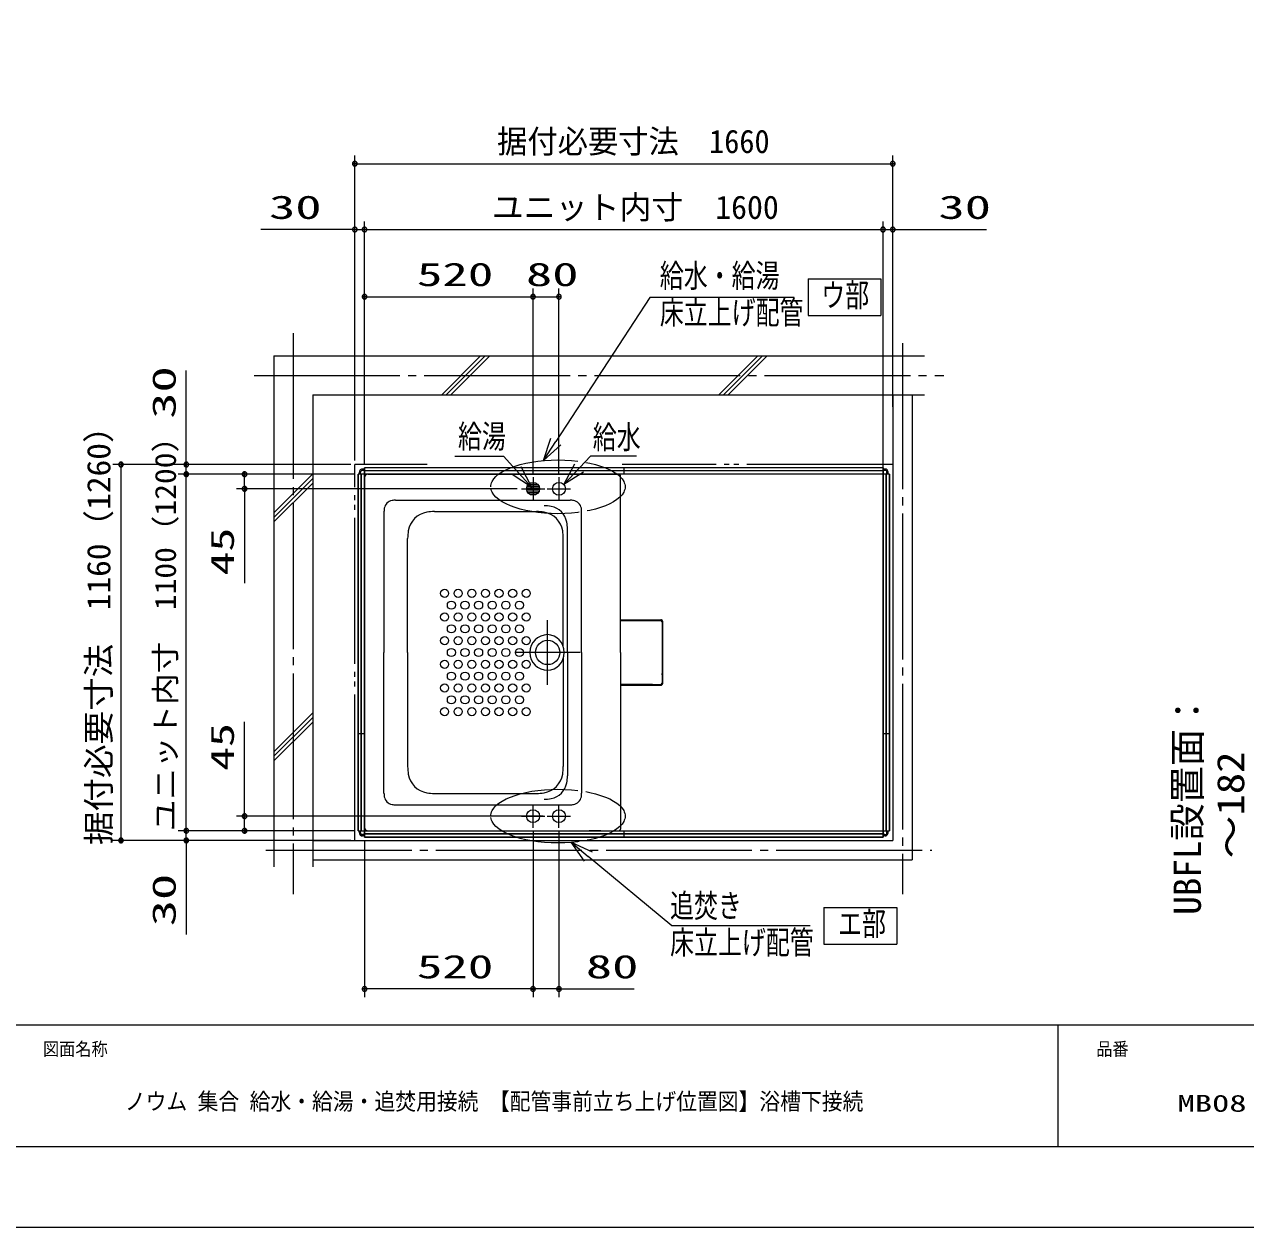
# Model space of a CAD drawing. Units: millimetres on the paper. Extents: x -305 to 305, y -152 to 152.
# Drawn here: x -198.6 to -47.8, y -148.5 to 0 of the extents above; entities that cross this region are included whole.
import ezdxf
from ezdxf.enums import TextEntityAlignment as Align

# ---------------------------------------------------------------- set-up
doc = ezdxf.new("R2010")
doc.units = ezdxf.units.MM
for name, pattern in [('LONG_CHAIN', [21, 18, -1, 1, -1]), ('LONG_DASHED2', [13, 12, -1]), ('LONG_DOUBLE_CHAIN', [21.8, 18, -1, 0.6, -0.6, 0.6, -1])]:
    doc.linetypes.add(name, pattern=pattern)
for name, color, linetype, lineweight in [('0-1_RV', 7, 'Continuous', 9), ('0-2_0', 7, 'Continuous', 9), ('0-3_HV', 7, 'Continuous', 9), ('0-4_1図面枠', 7, 'Continuous', 9), ('0-5_図面枠', 3, 'Continuous', 9), ('0-6_DEFPOINTS', 7, 'Continuous', 9)]:
    doc.layers.add(name, color=color, linetype=linetype, lineweight=lineweight)
doc.styles.add('ＭＳ ゴシック', font='')
doc.styles.get('ＭＳ ゴシック').set_extended_font_data('MS Gothic')

# ---------------------------------------------------------------- blocks, each defined once
blk = doc.blocks.new('_DOTSMALL')
at = {"layer": '0-2_0'}
for p, q in [((0.0746, 0.1), (-0.0746, 0.1)), ((0.1223, -0.0248), (-0.1223, -0.0248))]:
    blk.add_line(p, q, dxfattribs=at)
for points in [[(0.125, 0), (0.124, 0.0157), (0.1211, 0.0311), (0.1162, 0.046), (0.1095, 0.0602), (0.1011, 0.0735), (0.0911, 0.0856), (0.0797, 0.0963), (0.067, 0.1055), (0.0532, 0.1131), (0.0386, 0.1189), (0.0234, 0.1228), (0.0078, 0.1248), (-0.0078, 0.1248), (-0.0234, 0.1228), (-0.0386, 0.1189), (-0.0532, 0.1131), (-0.067, 0.1055), (-0.0797, 0.0963), (-0.0911, 0.0856), (-0.1011, 0.0735), (-0.1095, 0.0602), (-0.1162, 0.046), (-0.1211, 0.0311), (-0.124, 0.0157), (-0.125, 0), (0, 0)], [(-0.125, 0), (-0.124, -0.0157), (-0.1211, -0.0311), (-0.1162, -0.046), (-0.1095, -0.0602), (-0.1011, -0.0735), (-0.0911, -0.0856), (-0.0797, -0.0963), (-0.067, -0.1055), (-0.0532, -0.1131), (-0.0386, -0.1189), (-0.0234, -0.1228), (-0.0078, -0.1248), (0.0078, -0.1248), (0.0234, -0.1228), (0.0386, -0.1189), (0.0532, -0.1131), (0.067, -0.1055), (0.0797, -0.0963), (0.0911, -0.0856), (0.1011, -0.0735), (0.1095, -0.0602), (0.1162, -0.046), (0.1211, -0.0311), (0.124, -0.0157), (0.125, 0), (0, 0)]]:
    blk.add_lwpolyline(points, close=True, dxfattribs=at)
blk = doc.blocks.new('_OPEN30')
at = {"layer": '0-2_0'}
blk.add_line((0, 0), (-1, 0), dxfattribs=at)
blk.add_lwpolyline([(-1, 0.2679), (0, 0), (-1, -0.2679)], dxfattribs=at)

msp = doc.modelspace()

# ---------------------------------------------------------------- linework, layer by layer
at = {"layer": '0-2_0'}
msp.add_line((-71.017, -123.498), (-71.017, -138.498), dxfattribs=at)
at = {"layer": '0-3_HV'}
for p, q in [((-157.776, -53.835), (-157.776, -16.214)), ((-91.386, -45.237), (-91.386, -16.214)), ((-157.776, -17.214), (-91.386, -17.214)), ((-157.776, -25.339), (-169.366, -25.339)), ((-157.776, -53.835), (-157.776, -24.339)), ((-157.776, -25.339), (-156.577, -25.339)), ((-156.577, -54.235), (-156.577, -24.339)), ((-156.577, -25.339), (-92.586, -25.339)), ((-92.586, -54.235), (-92.586, -24.339)), ((-92.586, -56.235), (-92.586, -24.339)), ((-92.586, -25.339), (-91.386, -25.339)), ((-91.386, -47.236), (-91.386, -24.339)), ((-91.386, -25.339), (-79.796, -25.339)), ((-101.836, -31.434), (-101.836, -35.93)), ((-101.836, -31.434), (-92.836, -31.434)), ((-92.836, -31.434), (-92.836, -35.93)), ((-156.577, -54.235), (-156.577, -32.63)), ((-135.78, -55.393), (-135.78, -32.63)), ((-132.58, -55.393), (-132.58, -32.63)), ((-156.577, -33.63), (-135.78, -33.63)), ((-135.78, -33.63), (-132.58, -33.63)), ((-101.836, -35.93), (-92.836, -35.93)), ((-167.775, -40.937), (-167.775, -104.001)), ((-167.775, -40.937), (-87.469, -40.937)), ((-147.057, -45.736), (-142.258, -40.937)), ((-146.492, -45.736), (-141.693, -40.937)), ((-145.926, -45.736), (-141.127, -40.937)), ((-112.832, -45.736), (-108.033, -40.937)), ((-112.267, -45.736), (-107.467, -40.937)), ((-111.701, -45.736), (-106.902, -40.937)), ((-178.574, -54.335), (-178.574, -42.745)), ((-162.976, -45.737), (-162.976, -104.001)), ((-162.976, -45.737), (-87.469, -45.737)), ((-91.386, -45.737), (-91.386, -100.729)), ((-88.986, -45.737), (-88.986, -103.129)), ((-158.276, -54.335), (-187.633, -54.335)), ((-186.633, -100.729), (-186.633, -54.335)), ((-158.276, -54.335), (-179.574, -54.335)), ((-157.877, -55.535), (-179.574, -55.535)), ((-178.574, -55.535), (-178.574, -54.335)), ((-178.574, -99.529), (-178.574, -55.535)), ((-157.877, -55.535), (-172.387, -55.535)), ((-171.387, -57.335), (-171.387, -55.535)), ((-167.776, -60.297), (-162.976, -55.498)), ((-157.377, -55.535), (-157.377, -99.529)), ((-91.786, -55.535), (-157.377, -55.535)), ((-157.377, -99.529), (-157.377, -55.535)), ((-157.217, -55.535), (-157.217, -55.295)), ((-157.057, -55.535), (-157.057, -55.295)), ((-156.977, -99.529), (-156.977, -55.535)), ((-156.977, -55.535), (-156.977, -99.529)), ((-156.577, -54.895), (-156.817, -54.895)), ((-156.577, -55.055), (-156.817, -55.055)), ((-92.586, -54.735), (-156.577, -54.735)), ((-156.577, -100.329), (-156.577, -54.735)), ((-156.577, -54.735), (-156.577, -100.329)), ((-92.586, -55.135), (-156.577, -55.135)), ((-156.137, -55.535), (-125.181, -55.535)), ((-124.981, -77.532), (-124.981, -55.735)), ((-124.581, -54.735), (-124.581, -55.535)), ((-92.586, -100.329), (-92.586, -54.735)), ((-92.586, -54.735), (-92.586, -100.329)), ((-92.346, -54.895), (-92.586, -54.895)), ((-92.346, -55.055), (-92.586, -55.055)), ((-92.186, -99.529), (-92.186, -55.535)), ((-92.186, -55.535), (-92.186, -99.529)), ((-92.106, -55.535), (-92.106, -55.295)), ((-91.946, -55.535), (-91.946, -55.295)), ((-91.786, -99.529), (-91.786, -55.535)), ((-91.786, -55.535), (-91.786, -99.529)), ((-167.776, -60.863), (-162.976, -56.063)), ((-167.776, -61.428), (-162.976, -56.629)), ((-156.577, -55.975), (-156.577, -77.532)), ((-134.987, -57.235), (-136.571, -57.235)), ((-135.04, -57.035), (-136.518, -57.035)), ((-135.158, -56.835), (-136.401, -56.835)), ((-135.395, -56.635), (-136.163, -56.635)), ((-137.722, -57.335), (-172.387, -57.335)), ((-171.387, -57.335), (-171.387, -68.975)), ((-152.739, -58.735), (-131.218, -58.735)), ((-134.987, -57.435), (-136.571, -57.435)), ((-135.04, -57.635), (-136.518, -57.635)), ((-135.157, -57.835), (-136.401, -57.835)), ((-135.395, -58.035), (-136.163, -58.035)), ((-154.177, -60.173), (-154.177, -77.532)), ((-147.946, -60.135), (-135.355, -60.135)), ((-129.78, -77.532), (-129.78, -60.173)), ((-131.54, -77.532), (-131.54, -62.305)), ((-151.257, -77.532), (-151.257, -63.446)), ((-132.044, -76.834), (-132.044, -63.446)), ((-124.981, -73.493), (-120.022, -73.493)), ((-124.981, -73.575), (-120.023, -73.575)), ((-121.052, -73.563), (-121.236, -73.569)), ((-121.052, -73.563), (-120.012, -73.563)), ((-119.863, -73.735), (-119.863, -81.33)), ((-119.852, -73.723), (-119.852, -74.763)), ((-119.782, -81.332), (-119.782, -73.733)), ((-119.852, -74.763), (-119.857, -74.948)), ((-119.857, -74.948), (-119.857, -80.118)), ((-156.577, -99.09), (-156.577, -77.532)), ((-154.177, -94.892), (-154.177, -77.532)), ((-151.257, -77.532), (-151.257, -91.619)), ((-132.044, -78.231), (-132.044, -91.619)), ((-131.54, -77.532), (-131.54, -92.76)), ((-129.78, -77.532), (-129.78, -94.892)), ((-124.981, -77.532), (-124.981, -99.33)), ((-119.852, -80.302), (-119.857, -80.118)), ((-119.852, -80.302), (-119.852, -81.342)), ((-124.981, -81.49), (-120.023, -81.49)), ((-121.236, -81.497), (-124.981, -81.497)), ((-124.981, -81.572), (-120.022, -81.572)), ((-121.052, -81.502), (-121.236, -81.497)), ((-121.052, -81.502), (-120.012, -81.502)), ((-167.776, -89.78), (-162.976, -84.981)), ((-167.776, -90.346), (-162.976, -85.547)), ((-171.387, -97.73), (-171.387, -86.09)), ((-167.776, -90.912), (-162.976, -86.112)), ((-157.377, -87.531), (-156.577, -87.531)), ((-92.586, -87.531), (-91.786, -87.531)), ((-147.946, -94.93), (-135.355, -94.93)), ((-152.739, -96.33), (-131.218, -96.33)), ((-134.522, -97.73), (-172.387, -97.73)), ((-171.387, -99.529), (-171.387, -97.73)), ((-158.276, -100.729), (-187.633, -100.729)), ((-157.877, -99.529), (-179.574, -99.529)), ((-177.274, -99.529), (-179.574, -99.529)), ((-163.476, -100.729), (-179.574, -100.729)), ((-178.574, -100.729), (-178.574, -99.529)), ((-178.574, -100.729), (-178.574, -112.319)), ((-157.877, -99.529), (-172.387, -99.529)), ((-162.976, -100.729), (-91.386, -100.729)), ((-157.377, -99.529), (-91.786, -99.529)), ((-157.377, -99.529), (-91.786, -99.529)), ((-157.217, -99.769), (-157.217, -99.529)), ((-157.057, -99.769), (-157.057, -99.529)), ((-156.577, -100.009), (-156.817, -100.009)), ((-156.577, -100.169), (-156.817, -100.169)), ((-156.577, -99.929), (-92.586, -99.929)), ((-92.586, -99.929), (-156.577, -99.929)), ((-156.577, -100.329), (-92.586, -100.329)), ((-92.586, -100.329), (-156.577, -100.329)), ((-156.577, -100.829), (-156.577, -120.052)), ((-156.137, -99.53), (-125.181, -99.53)), ((-135.78, -99.672), (-135.78, -120.052)), ((-132.58, -99.672), (-132.58, -120.052)), ((-127.4, -99.529), (-128.837, -99.529)), ((-124.581, -99.529), (-124.581, -100.329)), ((-92.346, -100.009), (-92.586, -100.009)), ((-92.346, -100.169), (-92.586, -100.169)), ((-92.106, -99.769), (-92.106, -99.529)), ((-91.946, -99.769), (-91.946, -99.529)), ((-162.976, -103.129), (-88.986, -103.129)), ((-99.885, -109.012), (-99.885, -113.508)), ((-99.885, -109.012), (-90.885, -109.012)), ((-90.885, -109.012), (-90.885, -113.508)), ((-99.885, -113.508), (-90.885, -113.508)), ((-135.78, -119.052), (-156.577, -119.052)), ((-134.9, -119.052), (-137.22, -119.052)), ((-132.58, -119.052), (-135.78, -119.052)), ((-132.58, -119.052), (-123.31, -119.052))]:
    msp.add_line(p, q, dxfattribs=at)
at = {"layer": '0-3_HV', "linetype": 'LONG_CHAIN'}
for p, q in [((-165.376, -38.114), (-165.376, -107.373)), ((-90.186, -39.381), (-90.186, -107.373)), ((-170.202, -43.337), (-85.066, -43.337)), ((-135.78, -55.893), (-135.78, -58.777)), ((-135.78, -55.893), (-135.78, -58.777)), ((-132.58, -55.893), (-132.58, -58.777)), ((-132.58, -55.893), (-132.58, -58.777)), ((-137.222, -57.335), (-134.337, -57.335)), ((-137.222, -57.335), (-134.337, -57.335)), ((-134.022, -57.335), (-131.138, -57.335)), ((-134.022, -57.335), (-131.138, -57.335)), ((-133.98, -81.532), (-133.98, -73.533)), ((-129.98, -77.532), (-137.979, -77.532)), ((-135.78, -99.172), (-135.78, -96.287)), ((-135.78, -99.172), (-135.78, -96.287)), ((-132.58, -99.172), (-132.58, -96.287)), ((-132.58, -99.172), (-132.58, -96.287)), ((-137.222, -97.73), (-134.337, -97.73)), ((-137.222, -97.73), (-134.337, -97.73)), ((-134.022, -97.73), (-131.138, -97.73)), ((-134.022, -97.73), (-131.138, -97.73)), ((-168.76, -101.929), (-86.562, -101.929))]:
    msp.add_line(p, q, dxfattribs=at)
at = {"layer": '0-3_HV', "linetype": 'LONG_DOUBLE_CHAIN'}
for p, q in [((-148.845, -54.335), (-157.776, -54.335)), ((-157.776, -100.729), (-157.776, -54.335)), ((-91.386, -54.335), (-124.765, -54.335))]:
    msp.add_line(p, q, dxfattribs=at)
at = {"layer": '0-3_HV'}
for points in [[(-103.548, -33.708), (-121.366, -33.708), (-132.969, -51.503)], [(-145.438, -53.296), (-139.429, -53.296), (-135.97, -57.142)], [(-123.001, -53.296), (-128.702, -53.296), (-131.993, -56.792)], [(-101.597, -111.273), (-118.638, -111.273), (-128.958, -102.72)]]:
    msp.add_lwpolyline(points, dxfattribs=at)
for centre, radius in [((-135.779, -57.335), 0.8), ((-132.58, -57.335), 0.8), ((-146.698, -70.234), 0.5), ((-145.018, -70.234), 0.5), ((-143.338, -70.234), 0.5), ((-141.659, -70.234), 0.5), ((-139.979, -70.234), 0.5), ((-138.299, -70.234), 0.5), ((-136.619, -70.234), 0.5), ((-145.858, -71.693), 0.5), ((-144.178, -71.693), 0.5), ((-142.499, -71.693), 0.5), ((-140.819, -71.693), 0.5), ((-139.139, -71.693), 0.5), ((-137.459, -71.693), 0.5), ((-146.698, -73.153), 0.5), ((-145.018, -73.153), 0.5), ((-143.338, -73.153), 0.5), ((-141.659, -73.153), 0.5), ((-139.979, -73.153), 0.5), ((-138.299, -73.153), 0.5), ((-136.619, -73.153), 0.5), ((-145.858, -74.613), 0.5), ((-144.178, -74.613), 0.5), ((-142.499, -74.613), 0.5), ((-140.819, -74.613), 0.5), ((-139.139, -74.613), 0.5), ((-137.459, -74.613), 0.5), ((-146.698, -76.073), 0.5), ((-145.018, -76.073), 0.5), ((-143.338, -76.073), 0.5), ((-141.659, -76.073), 0.5), ((-139.979, -76.073), 0.5), ((-138.299, -76.073), 0.5), ((-136.619, -76.073), 0.5), ((-133.98, -77.532), 1.5), ((-145.858, -77.533), 0.5), ((-144.178, -77.533), 0.5), ((-142.499, -77.533), 0.5), ((-140.819, -77.533), 0.5), ((-139.139, -77.533), 0.5), ((-137.459, -77.533), 0.5), ((-146.698, -78.992), 0.5), ((-145.018, -78.992), 0.5), ((-143.338, -78.992), 0.5), ((-141.659, -78.992), 0.5), ((-139.979, -78.992), 0.5), ((-138.299, -78.992), 0.5), ((-136.619, -78.992), 0.5), ((-145.858, -80.452), 0.5), ((-144.178, -80.452), 0.5), ((-142.499, -80.452), 0.5), ((-140.819, -80.452), 0.5), ((-139.139, -80.452), 0.5), ((-137.459, -80.452), 0.5), ((-146.698, -81.912), 0.5), ((-145.858, -83.372), 0.5), ((-145.018, -81.912), 0.5), ((-144.178, -83.372), 0.5), ((-143.338, -81.912), 0.5), ((-142.499, -83.372), 0.5), ((-141.659, -81.912), 0.5), ((-140.819, -83.372), 0.5), ((-139.979, -81.912), 0.5), ((-139.139, -83.372), 0.5), ((-138.299, -81.912), 0.5), ((-137.459, -83.372), 0.5), ((-136.619, -81.912), 0.5), ((-146.698, -84.832), 0.5), ((-145.018, -84.832), 0.5), ((-143.338, -84.832), 0.5), ((-141.659, -84.832), 0.5), ((-139.979, -84.832), 0.5), ((-138.299, -84.832), 0.5), ((-136.619, -84.832), 0.5), ((-135.78, -97.73), 0.8), ((-132.58, -97.73), 0.8)]:
    msp.add_circle(centre, radius, dxfattribs=at)
for centre, radius, start, end in [((-156.817, -55.295), 0.4, 90, 180.00001), ((-156.817, -55.295), 0.24, 90, 180.00001), ((-156.137, -55.975), 0.44, 90, 180), ((-125.181, -55.735), 0.2, 0, 90), ((-92.346, -55.295), 0.4, 359.99999, 90), ((-92.346, -55.295), 0.24, 359.99999, 90), ((-152.957, -59.955), 1.2, 100.47531, 169.52468), ((-152.739, -61.135), 2.4, 90, 100.47531), ((-131.218, -61.135), 2.4, 79.52468, 90), ((-131, -59.955), 1.2, 10.47531, 79.52468), ((-151.777, -60.173), 2.4, 169.52468, 180.00001), ((-148.418, -62.974), 2.8, 99.69632, 170.30368), ((-147.946, -65.734), 5.599, 90, 99.69632), ((-135.355, -65.734), 5.599, 80.30368, 90), ((-134.416, -64.228), 4.799, 79.52468, 90), ((-134.884, -62.974), 2.8, 9.69632, 80.30368), ((-133.98, -61.869), 2.4, 10.47531, 79.52468), ((-132.18, -60.173), 2.4, 0, 10.47531), ((-136.34, -62.305), 4.799, 360, 10.47531), ((-145.658, -63.446), 5.599, 170.30368, 180.00001), ((-137.643, -63.446), 5.599, 360, 9.69632), ((-120.023, -73.735), 0.16, 0, 90), ((-120.022, -73.733), 0.24, 0, 90), ((-120.012, -73.723), 0.16, 0, 90), ((-133.98, -77.532), 2.2, 90, 269.99995), ((-120.023, -81.33), 0.16, 270, 0), ((-120.022, -81.332), 0.24, 270, 0), ((-120.012, -81.342), 0.16, 270, 0), ((-145.658, -91.619), 5.599, 179.99999, 189.69632), ((-137.643, -91.619), 5.599, 350.30368, 0), ((-148.418, -92.09), 2.8, 189.69632, 260.30368), ((-134.884, -92.09), 2.8, 279.69632, 350.30368), ((-136.34, -92.76), 4.799, 349.52469, 0), ((-151.777, -94.892), 2.4, 179.99999, 190.47532), ((-147.946, -89.331), 5.599, 260.30368, 270), ((-135.355, -89.331), 5.599, 270, 279.69632), ((-133.98, -93.196), 2.4, 280.47532, 349.52469), ((-132.18, -94.892), 2.4, 349.52469, 0), ((-152.957, -95.11), 1.2, 190.47532, 259.52469), ((-152.739, -93.93), 2.4, 259.52469, 270), ((-134.416, -90.837), 4.799, 270, 280.47532), ((-131.218, -93.93), 2.4, 270, 280.47532), ((-131, -95.11), 1.2, 280.47532, 349.52469), ((-156.137, -99.09), 0.44, 180, 270), ((-125.181, -99.33), 0.2, 270, 0), ((-156.817, -99.769), 0.4, 180.00001, 270), ((-156.817, -99.769), 0.24, 180.00001, 270), ((-92.346, -99.769), 0.4, 270, 0.00001), ((-92.346, -99.769), 0.24, 270, 0.00001)]:
    msp.add_arc(centre, radius, start, end, dxfattribs=at)
at = {"layer": '0-3_HV', "linetype": 'LONG_DASHED2'}
for centre in [(-132.713, -57.086), (-132.713, -97.72)]:
    msp.add_ellipse(centre, major_axis=(-8.293, 0), ratio=0.4, dxfattribs=at)
at = {"layer": '0-3_HV'}
msp.add_ellipse((-133.98, -77.532), major_axis=(0, 2.2), ratio=0.928029, start_param=3.1415927, end_param=6.2831853, dxfattribs=at)
at = {"layer": '0-5_図面枠'}
msp.add_line((-291.017, -123.498), (108.983, -123.498), dxfattribs=at)
msp.add_lwpolyline([(-291.017, -138.498), (108.983, -138.498), (108.983, 138.502), (-291.017, 138.502)], close=True, dxfattribs=at)
at = {"layer": '0-6_DEFPOINTS'}
msp.add_line((118.983, -148.498), (-301.017, -148.498), dxfattribs=at)

# ---------------------------------------------------------------- block references
at = {"layer": '0-3_HV'}
for name, p, xscale, yscale, rotation in [('_DOTSMALL', (-157.776, -17.214), 2.32, 2.32, 180), ('_DOTSMALL', (-156.577, -25.339), 2.32, 2.32, 180), ('_DOTSMALL', (-156.577, -25.339), 2.32, 2.32, 180), ('_DOTSMALL', (-91.386, -25.339), 2.32, 2.32, 180), ('_DOTSMALL', (-156.577, -33.63), 2.32, 2.32, 180), ('_DOTSMALL', (-135.78, -33.63), 2.32, 2.32, 180), ('_OPEN30', (-134.482, -53.823), 2.77, 2.77, 236.89427), ('_DOTSMALL', (-186.633, -54.335), 2.32, 2.32, 90), ('_DOTSMALL', (-178.574, -54.335), 2.32, 2.32, 270), ('_DOTSMALL', (-178.574, -55.535), 2.32, 2.32, 90), ('_DOTSMALL', (-178.574, -55.535), 2.32, 2.32, 90), ('_DOTSMALL', (-171.387, -55.535), 2.32, 2.32, 270), ('_OPEN30', (-135.97, -57.142), 2.77, 2.77, 311.96954), ('_OPEN30', (-131.993, -56.792), 2.77, 2.77, 226.73082), ('_DOTSMALL', (-171.387, -57.335), 2.32, 2.32, 90), ('_DOTSMALL', (-171.387, -97.73), 2.32, 2.32, 270), ('_DOTSMALL', (-178.574, -99.529), 2.32, 2.32, 270), ('_DOTSMALL', (-178.574, -99.529), 2.32, 2.32, 270), ('_DOTSMALL', (-171.387, -99.529), 2.32, 2.32, 90), ('_DOTSMALL', (-186.633, -100.729), 2.32, 2.32, 270), ('_DOTSMALL', (-178.574, -100.729), 2.32, 2.32, 90), ('_OPEN30', (-131.091, -100.952), 2.77, 2.77, 140.34948), ('_DOTSMALL', (-156.577, -119.052), 2.32, 2.32, 180), ('_DOTSMALL', (-135.78, -119.052), 2.32, 2.32, 180)]:
    msp.add_blockref(name, p, dxfattribs=dict(at, xscale=xscale, yscale=yscale, rotation=rotation))
at = {"layer": '0-3_HV', "xscale": 2.32, "yscale": 2.32}
for p in [(-91.386, -17.214), (-157.776, -25.339), (-92.586, -25.339), (-92.586, -25.339), (-135.78, -33.63), (-132.58, -33.63), (-135.78, -119.052), (-132.58, -119.052)]:
    msp.add_blockref('_DOTSMALL', p, dxfattribs=at)

# ---------------------------------------------------------------- texts
at = {"layer": '0-1_RV', "style": 'ＭＳ ゴシック'}
msp.add_text('UBFL設置面：', height=3.367, rotation=90, dxfattribs=at).set_placement((-52.348, -109.906), align=Align.BOTTOM_LEFT)
at = {"layer": '0-1_RV', "style": 'ＭＳ ゴシック', "width": 1.15}
msp.add_text('～182', height=3.367, rotation=90, dxfattribs=at).set_placement((-47.001, -102.94), align=Align.BOTTOM_LEFT)
at = {"layer": '0-3_HV', "style": 'ＭＳ ゴシック'}
for s, height, width, p in [('据付必要寸法\u30001660', 2.886, 0.95, (-140.222, -16.77)), ('30', 2.889, 1.65, (-168.366, -24.895)), ('30', 2.889, 1.65, (-85.746, -24.895)), ('520', 2.889, 1.6, (-150.116, -33.186)), ('80', 2.889, 1.65, (-136.655, -33.186)), ('給水・給湯', 2.889, 0.75, (-120.135, -33.34)), ('ウ部', 2.889, 0.75, (-100.21, -35.737)), ('床立上げ配管', 2.889, 0.75, (-120.135, -37.889)), ('給湯', 2.889, 0.75, (-145.045, -53.174)), ('給水', 2.889, 0.75, (-128.408, -53.252)), ('追焚き', 2.889, 0.75, (-118.87, -111.086)), ('エ部', 2.889, 0.75, (-98.131, -113.315)), ('床立上げ配管', 2.889, 0.75, (-118.87, -115.616)), ('520', 2.889, 1.6, (-150.116, -118.607)), ('80', 2.889, 1.65, (-129.26, -118.607))]:
    msp.add_text(s, height=height, dxfattribs=dict(at, width=width)).set_placement(p, align=Align.BOTTOM_LEFT)
msp.add_text('ユニット内寸\u30001600', height=2.886, dxfattribs=at).set_placement((-140.855, -24.895), align=Align.BOTTOM_LEFT)
for s, height, width, p in [('30', 2.889, 1.65, (-179.019, -48.695)), ('据付必要寸法\u30001160（1260）', 2.889, 1.05, (-187.078, -101.291)), ('ユニット内寸\u30001100（1200）', 2.598, 1.1, (-179.074, -99.592)), ('45', 2.889, 1.5, (-171.832, -68.031)), ('45', 2.889, 1.5, (-171.832, -92.145)), ('30', 2.889, 1.65, (-179.019, -111.319))]:
    msp.add_text(s, height=height, rotation=90, dxfattribs=dict(at, width=width)).set_placement(p, align=Align.BOTTOM_LEFT)
at = {"layer": '0-4_1図面枠', "style": 'ＭＳ ゴシック'}
for s, height, width, p in [('図面名称', 1.628, 0.9, (-196.268, -127.769)), ('品番', 1.628, 0.9, (-66.276, -127.759)), ('ノウム 集合 給水・給湯・追焚用接続 【配管事前立ち上げ位置図】浴槽下接続', 2.092, 0.9, (-186.165, -134.602)), ('MB08', 2.089, 1.5, (-56.239, -134.834))]:
    msp.add_text(s, height=height, dxfattribs=dict(at, width=width)).set_placement(p, align=Align.BOTTOM_LEFT)

doc.saveas('drawing.dxf')
